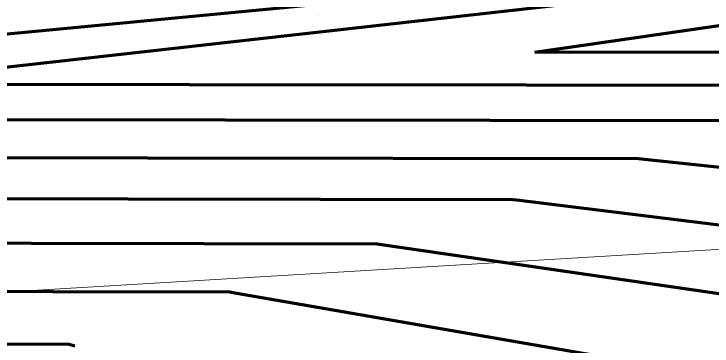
# Model space of a CAD drawing. Header units: inches. Extents: x 5690 to 5695, y -585 to 907.
# Drawn here: x 5693.9443 to 5694.0904, y 381.9349 to 382.0043 of the extents above; entities that cross this region are included whole.
import ezdxf

# ---------------------------------------------------------------- set-up
doc = ezdxf.new("R2010")
doc.units = ezdxf.units.IN
doc.header["$MEASUREMENT"] = 0
for name, color, linetype, lineweight in [('A-FLOR-LEVL', 51, 'Continuous', 9), ('C-TOPO-MAJR', 7, 'Continuous', 70), ('G-ANNO-SYMB-1', 111, 'Continuous', 9)]:
    doc.layers.add(name, color=color, linetype=linetype, lineweight=lineweight)

msp = doc.modelspace()

# ---------------------------------------------------------------- linework, layer by layer
at = {"layer": 'A-FLOR-LEVL'}
msp.add_line((5694.00805, 382.00403), (5694.00805, 382.00403), dxfattribs=at)
at = {"layer": 'C-TOPO-MAJR'}
for p, q in [((5693.91038, 381.98963), (5694.16236, 382.01804)), ((5694.05335, 381.99637), (5694.18854, 382.01589)), ((5693.76639, 381.98325), (5694.09077, 382.01434)), ((5694.18947, 381.96214), (5694.07568, 381.97398)), ((5694.18966, 381.94814), (5694.04953, 381.96538)), ((5694.18588, 381.93212), (5694.02123, 381.95606)), ((5694.10761, 381.92575), (5693.99049, 381.94594))]:
    msp.add_line(p, q, dxfattribs=at)
for points in [[(5694.1434, 381.99628, 0), (5694.14327, 381.99629, 0), (5694.05335, 381.99637, 0)], [(5694.12243, 381.98937, 0), (5694.12212, 381.9894, 0), (5693.91038, 381.98963, 0)], [(5694.09991, 381.98196, 0), (5694.09944, 381.98201, 0), (5693.76643, 381.98243, 0)], [(5694.07568, 381.97398, 0), (5694.07505, 381.97406, 0), (5693.76653, 381.9745, 0)], [(5694.04953, 381.96538, 0), (5694.04874, 381.96549, 0), (5693.76663, 381.96595, 0)], [(5694.02123, 381.95606, 0), (5694.02029, 381.95623, 0), (5693.76675, 381.95668, 0)], [(5693.99049, 381.94594, 0), (5693.98942, 381.94617, 0), (5693.76688, 381.94662, 0)], [(5693.95699, 381.93491, 0), (5693.9558, 381.93522, 0), (5693.76701, 381.93565, 0)]]:
    msp.add_polyline3d(points, dxfattribs=at)
at = {"layer": 'G-ANNO-SYMB-1'}
msp.add_line((5693.8293, 381.93947), (5694.20405, 381.96181), dxfattribs=at)

doc.saveas('drawing.dxf')
